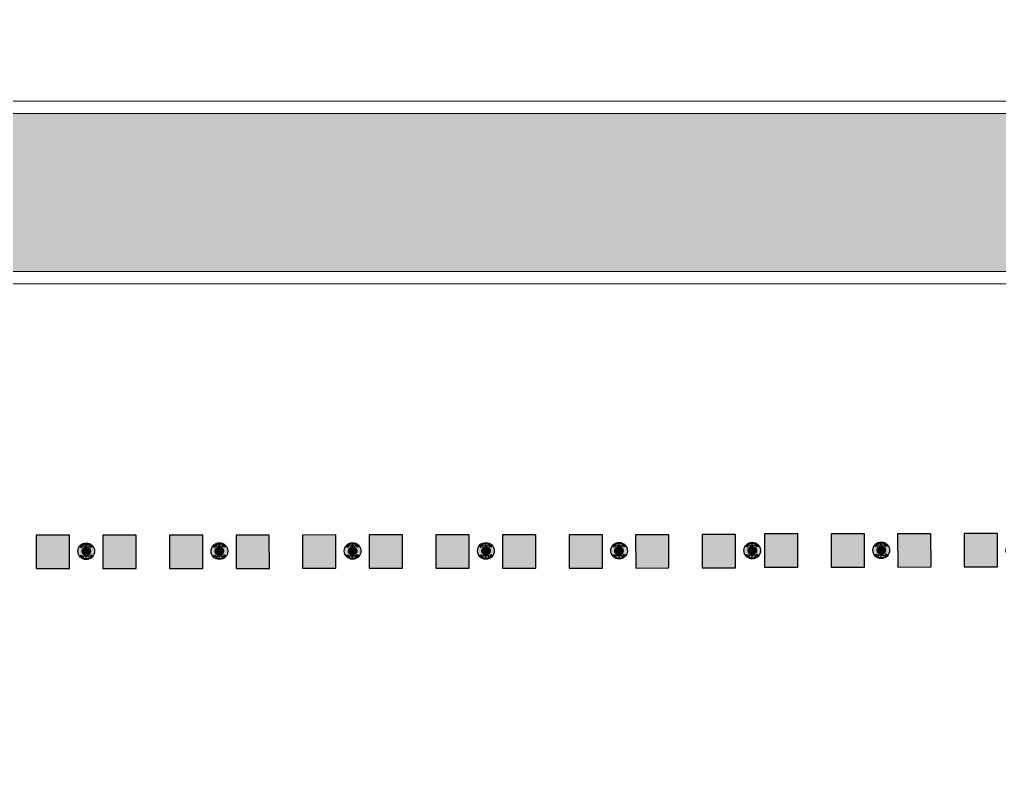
# Model space of a CAD drawing. Header units: metres. Extents: x 668617 to 675126, y 2286318 to 2293677.
# Drawn here: x 669353.37 to 669365.14, y 2287204.71 to 2287213.88 of the extents above; entities that cross this region are included whole.
import ezdxf

# ---------------------------------------------------------------- set-up
doc = ezdxf.new("R2010")
doc.units = ezdxf.units.M
doc.header["$MEASUREMENT"] = 0
for name, color, linetype in [('CU_VEGETACION', 54, 'Continuous'), ('DMTG-B-CuadrosVerdes', 94, 'Continuous'), ('DMTG-M-VIALETON', 92, 'Continuous'), ('DMTG-PB-BANQUETAS', 251, 'Continuous')]:
    doc.layers.add(name, color=color, linetype=linetype)

# ---------------------------------------------------------------- blocks, each defined once
blk = doc.blocks.new('*U119')
h = blk.add_hatch(color=256)
h.dxf.hatch_style = 1
h.paths.add_polyline_path([(56.024, 4.253), (56.424, 4.253), (56.424, 4.653), (56.024, 4.653)])
h = blk.add_hatch(color=256)
h.dxf.hatch_style = 1
h.paths.add_polyline_path([(56.024, 4.253), (56.424, 4.253), (56.424, 4.653), (56.024, 4.653)])
h = blk.add_hatch(color=256)
h.dxf.hatch_style = 1
h.paths.add_polyline_path([(56.824, 4.253), (57.224, 4.253), (57.224, 4.653), (56.824, 4.653)])
h = blk.add_hatch(color=256)
h.dxf.hatch_style = 1
h.paths.add_polyline_path([(56.824, 4.253), (57.224, 4.253), (57.224, 4.653), (56.824, 4.653)])
h = blk.add_hatch(color=256)
h.dxf.hatch_style = 1
h.paths.add_polyline_path([(57.624, 4.253), (58.024, 4.253), (58.024, 4.653), (57.624, 4.653)])
h = blk.add_hatch(color=256)
h.dxf.hatch_style = 1
h.paths.add_polyline_path([(57.624, 4.253), (58.024, 4.253), (58.024, 4.653), (57.624, 4.653)])
h = blk.add_hatch(color=256)
h.dxf.hatch_style = 1
h.paths.add_polyline_path([(58.424, 4.253), (58.824, 4.253), (58.824, 4.653), (58.424, 4.653)])
h = blk.add_hatch(color=256)
h.dxf.hatch_style = 1
h.paths.add_polyline_path([(58.424, 4.253), (58.824, 4.253), (58.824, 4.653), (58.424, 4.653)])
h = blk.add_hatch(color=256)
h.dxf.hatch_style = 1
h.paths.add_polyline_path([(59.224, 4.253), (59.624, 4.253), (59.624, 4.653), (59.224, 4.653)])
h = blk.add_hatch(color=256)
h.dxf.hatch_style = 1
h.paths.add_polyline_path([(59.224, 4.253), (59.624, 4.253), (59.624, 4.653), (59.224, 4.653)])
h = blk.add_hatch(color=256)
h.dxf.hatch_style = 1
h.paths.add_polyline_path([(60.024, 4.253), (60.424, 4.253), (60.424, 4.653), (60.024, 4.653)])
h = blk.add_hatch(color=256)
h.dxf.hatch_style = 1
h.paths.add_polyline_path([(60.024, 4.253), (60.424, 4.253), (60.424, 4.653), (60.024, 4.653)])
h = blk.add_hatch(color=256)
h.dxf.hatch_style = 1
h.paths.add_polyline_path([(60.824, 4.253), (61.224, 4.253), (61.224, 4.653), (60.824, 4.653)])
h = blk.add_hatch(color=256)
h.dxf.hatch_style = 1
h.paths.add_polyline_path([(60.824, 4.253), (61.224, 4.253), (61.224, 4.653), (60.824, 4.653)])
h = blk.add_hatch(color=256)
h.dxf.hatch_style = 1
h.paths.add_polyline_path([(61.624, 4.253), (62.024, 4.253), (62.024, 4.653), (61.624, 4.653)])
h = blk.add_hatch(color=256)
h.dxf.hatch_style = 1
h.paths.add_polyline_path([(61.624, 4.253), (62.024, 4.253), (62.024, 4.653), (61.624, 4.653)])
h = blk.add_hatch(color=256)
h.dxf.hatch_style = 1
h.paths.add_polyline_path([(62.424, 4.253), (62.824, 4.253), (62.824, 4.653), (62.424, 4.653)])
h = blk.add_hatch(color=256)
h.dxf.hatch_style = 1
h.paths.add_polyline_path([(62.424, 4.253), (62.824, 4.253), (62.824, 4.653), (62.424, 4.653)])
h = blk.add_hatch(color=256)
h.dxf.hatch_style = 1
h.paths.add_polyline_path([(63.224, 4.253), (63.624, 4.253), (63.624, 4.653), (63.224, 4.653)])
h = blk.add_hatch(color=256)
h.dxf.hatch_style = 1
h.paths.add_polyline_path([(63.224, 4.253), (63.624, 4.253), (63.624, 4.653), (63.224, 4.653)])
h = blk.add_hatch(color=256)
h.dxf.hatch_style = 1
h.paths.add_polyline_path([(64.024, 4.253), (64.424, 4.253), (64.424, 4.653), (64.024, 4.653)])
for points in [[(56.024, 4.253), (56.424, 4.253), (56.424, 4.653), (56.024, 4.653)], [(56.024, 4.253), (56.424, 4.253), (56.424, 4.653), (56.024, 4.653)], [(56.824, 4.253), (57.224, 4.253), (57.224, 4.653), (56.824, 4.653)], [(56.824, 4.253), (57.224, 4.253), (57.224, 4.653), (56.824, 4.653)], [(57.624, 4.253), (58.024, 4.253), (58.024, 4.653), (57.624, 4.653)], [(57.624, 4.253), (58.024, 4.253), (58.024, 4.653), (57.624, 4.653)], [(58.424, 4.253), (58.824, 4.253), (58.824, 4.653), (58.424, 4.653)], [(58.424, 4.253), (58.824, 4.253), (58.824, 4.653), (58.424, 4.653)], [(59.224, 4.253), (59.624, 4.253), (59.624, 4.653), (59.224, 4.653)], [(59.224, 4.253), (59.624, 4.253), (59.624, 4.653), (59.224, 4.653)], [(60.024, 4.253), (60.424, 4.253), (60.424, 4.653), (60.024, 4.653)], [(60.024, 4.253), (60.424, 4.253), (60.424, 4.653), (60.024, 4.653)], [(60.824, 4.253), (61.224, 4.253), (61.224, 4.653), (60.824, 4.653)], [(60.824, 4.253), (61.224, 4.253), (61.224, 4.653), (60.824, 4.653)], [(61.624, 4.253), (62.024, 4.253), (62.024, 4.653), (61.624, 4.653)], [(61.624, 4.253), (62.024, 4.253), (62.024, 4.653), (61.624, 4.653)], [(62.424, 4.253), (62.824, 4.253), (62.824, 4.653), (62.424, 4.653)], [(62.424, 4.253), (62.824, 4.253), (62.824, 4.653), (62.424, 4.653)], [(63.224, 4.253), (63.624, 4.253), (63.624, 4.653), (63.224, 4.653)], [(63.224, 4.253), (63.624, 4.253), (63.624, 4.653), (63.224, 4.653)], [(64.024, 4.253), (64.424, 4.253), (64.424, 4.653), (64.024, 4.653)]]:
    blk.add_lwpolyline(points, close=True)
blk = doc.blocks.new('*U88')
at = {"true_color": 0x58ba48}
h = blk.add_hatch(color=85, dxfattribs=at)
h.dxf.hatch_style = 1
h.paths.add_polyline_path([(69.408, 11.044, 1), (69.508, 11.044, 1)], flags=0)
h.paths.add_polyline_path([(69.407, 11.112), (69.396, 11.123, 0.062746), (69.379, 11.105), (69.389, 11.094, 0.413879), (69.407, 11.094, 0.414549)], flags=17)
h.paths.add_polyline_path([(69.404, 11.103, -1), (69.392, 11.103, -1)], flags=16)
h.paths.add_polyline_path([(69.408, 11.044, 1), (69.508, 11.044, 1)], flags=16)
h.paths.add_polyline_path([(69.519, 11.123), (69.508, 11.112, 0.413879), (69.508, 11.094, 0.414549), (69.526, 11.094), (69.537, 11.105, 0.062746)], flags=17)
h.paths.add_polyline_path([(69.523, 11.103, -1), (69.511, 11.103, -1)], flags=16)
h.paths.add_polyline_path([(69.537, 10.982), (69.526, 10.993, 0.413879), (69.508, 10.993, 0.414549), (69.508, 10.975), (69.519, 10.965, 0.062746)], flags=17)
h.paths.add_polyline_path([(69.511, 10.984, -1), (69.523, 10.984, -1)], flags=16)
h.paths.add_polyline_path([(69.407, 10.993, 0.414549), (69.389, 10.993), (69.379, 10.982, 0.062746), (69.396, 10.965), (69.407, 10.975, 0.413879)], flags=17)
h.paths.add_polyline_path([(69.392, 10.984, -1), (69.404, 10.984, -1)], flags=16)
h.paths.add_polyline_path([(69.537, 11.105), (69.526, 11.094, -0.414549), (69.508, 11.094, -0.413879), (69.508, 11.112), (69.519, 11.123, 0.342564), (69.396, 11.123), (69.407, 11.112, -0.414549), (69.407, 11.094, -0.413879), (69.389, 11.094), (69.379, 11.105, 0.166532), (69.358, 11.044, 0.166532), (69.379, 10.982), (69.389, 10.993, -0.414549), (69.407, 10.993, -0.413879), (69.407, 10.975), (69.396, 10.965, 0.342564), (69.519, 10.965), (69.508, 10.975, -0.414549), (69.508, 10.993, -0.413879), (69.526, 10.993), (69.537, 10.982, 0.166532), (69.558, 11.044, 0.166532)])
h.paths.add_polyline_path([(69.508, 11.044, -1), (69.408, 11.044, -1)], flags=0)
h.paths.add_polyline_path([(69.487, 11.099, 0.245947), (69.429, 11.099), (69.417, 11.121, -0.245947), (69.498, 11.121)], flags=16)
h.paths.add_polyline_path([(69.487, 10.988), (69.498, 10.966, -0.245947), (69.417, 10.966), (69.429, 10.988, 0.245947)], flags=16)
h = blk.add_hatch(color=85, dxfattribs=at)
h.dxf.hatch_style = 1
h.paths.add_polyline_path([(69.408, 11.044, 1), (69.508, 11.044, 1)])
at = {"true_color": 0xc7c8ca}
h = blk.add_hatch(color=9, dxfattribs=at)
h.dxf.hatch_style = 1
h.paths.add_polyline_path([(69.498, 11.121, 0.245947), (69.417, 11.121), (69.429, 11.099, -0.245947), (69.487, 11.099)])
h.paths.add_polyline_path([(69.498, 10.966), (69.487, 10.988, -0.245947), (69.429, 10.988), (69.417, 10.966, 0.245947)])
at = {"true_color": 0x58ba48}
h = blk.add_hatch(color=85, dxfattribs=at)
h.dxf.hatch_style = 1
h.paths.add_polyline_path([(71.008, 11.045, 1), (71.108, 11.045, 1)], flags=0)
h.paths.add_polyline_path([(71.007, 11.113), (70.996, 11.124, 0.062746), (70.979, 11.106), (70.989, 11.095, 0.413879), (71.007, 11.095, 0.414549)], flags=17)
h.paths.add_polyline_path([(71.004, 11.104, -1), (70.992, 11.104, -1)], flags=16)
h.paths.add_polyline_path([(71.008, 11.045, 1), (71.108, 11.045, 1)], flags=16)
h.paths.add_polyline_path([(71.119, 11.124), (71.108, 11.113, 0.413879), (71.108, 11.095, 0.414549), (71.126, 11.095), (71.137, 11.106, 0.062746)], flags=17)
h.paths.add_polyline_path([(71.123, 11.104, -1), (71.111, 11.104, -1)], flags=16)
h.paths.add_polyline_path([(71.137, 10.983), (71.126, 10.994, 0.413879), (71.108, 10.994, 0.414549), (71.108, 10.976), (71.119, 10.966, 0.062746)], flags=17)
h.paths.add_polyline_path([(71.111, 10.985, -1), (71.123, 10.985, -1)], flags=16)
h.paths.add_polyline_path([(71.007, 10.994, 0.414549), (70.989, 10.994), (70.979, 10.983, 0.062746), (70.996, 10.966), (71.007, 10.976, 0.413879)], flags=17)
h.paths.add_polyline_path([(70.992, 10.985, -1), (71.004, 10.985, -1)], flags=16)
h.paths.add_polyline_path([(71.137, 11.106), (71.126, 11.095, -0.414549), (71.108, 11.095, -0.413879), (71.108, 11.113), (71.119, 11.124, 0.342564), (70.996, 11.124), (71.007, 11.113, -0.414549), (71.007, 11.095, -0.413879), (70.989, 11.095), (70.979, 11.106, 0.166532), (70.958, 11.045, 0.166532), (70.979, 10.983), (70.989, 10.994, -0.414549), (71.007, 10.994, -0.413879), (71.007, 10.976), (70.996, 10.966, 0.342564), (71.119, 10.966), (71.108, 10.976, -0.414549), (71.108, 10.994, -0.413879), (71.126, 10.994), (71.137, 10.983, 0.166532), (71.158, 11.045, 0.166532)])
h.paths.add_polyline_path([(71.108, 11.045, -1), (71.008, 11.045, -1)], flags=0)
h.paths.add_polyline_path([(71.087, 11.1, 0.245947), (71.029, 11.1), (71.017, 11.122, -0.245947), (71.098, 11.122)], flags=16)
h.paths.add_polyline_path([(71.087, 10.989), (71.098, 10.967, -0.245947), (71.017, 10.967), (71.029, 10.989, 0.245947)], flags=16)
h = blk.add_hatch(color=85, dxfattribs=at)
h.dxf.hatch_style = 1
h.paths.add_polyline_path([(71.008, 11.045, 1), (71.108, 11.045, 1)])
at = {"true_color": 0xc7c8ca}
h = blk.add_hatch(color=9, dxfattribs=at)
h.dxf.hatch_style = 1
h.paths.add_polyline_path([(71.098, 11.122, 0.245947), (71.017, 11.122), (71.029, 11.1, -0.245947), (71.087, 11.1)])
h.paths.add_polyline_path([(71.098, 10.967), (71.087, 10.989, -0.245947), (71.029, 10.989), (71.017, 10.967, 0.245947)])
at = {"true_color": 0x58ba48}
h = blk.add_hatch(color=85, dxfattribs=at)
h.dxf.hatch_style = 1
h.paths.add_polyline_path([(72.608, 11.046, 1), (72.708, 11.046, 1)], flags=0)
h.paths.add_polyline_path([(72.607, 11.114), (72.596, 11.125, 0.062746), (72.579, 11.107), (72.589, 11.096, 0.413879), (72.607, 11.096, 0.414549)], flags=17)
h.paths.add_polyline_path([(72.604, 11.105, -1), (72.592, 11.105, -1)], flags=16)
h.paths.add_polyline_path([(72.608, 11.046, 1), (72.708, 11.046, 1)], flags=16)
h.paths.add_polyline_path([(72.719, 11.125), (72.708, 11.114, 0.413879), (72.708, 11.096, 0.414549), (72.726, 11.096), (72.737, 11.107, 0.062746)], flags=17)
h.paths.add_polyline_path([(72.723, 11.105, -1), (72.711, 11.105, -1)], flags=16)
h.paths.add_polyline_path([(72.737, 10.985), (72.726, 10.995, 0.413879), (72.708, 10.995, 0.414549), (72.708, 10.978), (72.719, 10.967, 0.062746)], flags=17)
h.paths.add_polyline_path([(72.711, 10.986, -1), (72.723, 10.986, -1)], flags=16)
h.paths.add_polyline_path([(72.607, 10.995, 0.414549), (72.589, 10.995), (72.579, 10.984, 0.062746), (72.596, 10.967), (72.607, 10.978, 0.413879)], flags=17)
h.paths.add_polyline_path([(72.592, 10.986, -1), (72.604, 10.986, -1)], flags=16)
h.paths.add_polyline_path([(72.737, 11.107), (72.726, 11.096, -0.414549), (72.708, 11.096, -0.413879), (72.708, 11.114), (72.719, 11.125, 0.342564), (72.596, 11.125), (72.607, 11.114, -0.414549), (72.607, 11.096, -0.413879), (72.589, 11.096), (72.579, 11.107, 0.166532), (72.558, 11.046, 0.166532), (72.579, 10.984), (72.589, 10.995, -0.414549), (72.607, 10.995, -0.413879), (72.607, 10.978), (72.596, 10.967, 0.342564), (72.719, 10.967), (72.708, 10.978, -0.414549), (72.708, 10.995, -0.413879), (72.726, 10.995), (72.737, 10.985, 0.166532), (72.758, 11.046, 0.166532)])
h.paths.add_polyline_path([(72.708, 11.046, -1), (72.608, 11.046, -1)], flags=0)
h.paths.add_polyline_path([(72.687, 11.101, 0.245947), (72.629, 11.101), (72.617, 11.123, -0.245947), (72.698, 11.123)], flags=16)
h.paths.add_polyline_path([(72.687, 10.99), (72.698, 10.968, -0.245947), (72.617, 10.968), (72.629, 10.99, 0.245947)], flags=16)
h = blk.add_hatch(color=85, dxfattribs=at)
h.dxf.hatch_style = 1
h.paths.add_polyline_path([(72.608, 11.046, 1), (72.708, 11.046, 1)])
at = {"true_color": 0xc7c8ca}
h = blk.add_hatch(color=9, dxfattribs=at)
h.dxf.hatch_style = 1
h.paths.add_polyline_path([(72.698, 11.123, 0.245947), (72.617, 11.123), (72.629, 11.101, -0.245947), (72.687, 11.101)])
h.paths.add_polyline_path([(72.698, 10.968), (72.687, 10.99, -0.245947), (72.629, 10.99), (72.617, 10.968, 0.245947)])
at = {"true_color": 0x58ba48}
h = blk.add_hatch(color=85, dxfattribs=at)
h.dxf.hatch_style = 1
h.paths.add_polyline_path([(74.208, 11.047, 1), (74.308, 11.047, 1)], flags=0)
h.paths.add_polyline_path([(74.207, 11.115), (74.196, 11.126, 0.062746), (74.179, 11.108), (74.189, 11.097, 0.413879), (74.207, 11.097, 0.414549)], flags=17)
h.paths.add_polyline_path([(74.204, 11.106, -1), (74.192, 11.106, -1)], flags=16)
h.paths.add_polyline_path([(74.208, 11.047, 1), (74.308, 11.047, 1)], flags=16)
h.paths.add_polyline_path([(74.319, 11.126), (74.308, 11.115, 0.413879), (74.308, 11.097, 0.414549), (74.326, 11.098), (74.337, 11.108, 0.062746)], flags=17)
h.paths.add_polyline_path([(74.323, 11.106, -1), (74.311, 11.106, -1)], flags=16)
h.paths.add_polyline_path([(74.337, 10.986), (74.326, 10.996, 0.413879), (74.308, 10.996, 0.414549), (74.308, 10.979), (74.319, 10.968, 0.062746)], flags=17)
h.paths.add_polyline_path([(74.311, 10.988, -1), (74.323, 10.988, -1)], flags=16)
h.paths.add_polyline_path([(74.207, 10.996, 0.414549), (74.189, 10.996), (74.179, 10.986, 0.062746), (74.196, 10.968), (74.207, 10.979, 0.413879)], flags=17)
h.paths.add_polyline_path([(74.192, 10.987, -1), (74.204, 10.987, -1)], flags=16)
h.paths.add_polyline_path([(74.337, 11.108), (74.326, 11.098, -0.414549), (74.308, 11.097, -0.413879), (74.308, 11.115), (74.319, 11.126, 0.342564), (74.196, 11.126), (74.207, 11.115, -0.414549), (74.207, 11.097, -0.413879), (74.189, 11.097), (74.179, 11.108, 0.166532), (74.158, 11.047, 0.166532), (74.179, 10.986), (74.189, 10.996, -0.414549), (74.207, 10.996, -0.413879), (74.207, 10.979), (74.196, 10.968, 0.342564), (74.319, 10.968), (74.308, 10.979, -0.414549), (74.308, 10.996, -0.413879), (74.326, 10.996), (74.337, 10.986, 0.166532), (74.358, 11.047, 0.166532)])
h.paths.add_polyline_path([(74.308, 11.047, -1), (74.208, 11.047, -1)], flags=0)
h.paths.add_polyline_path([(74.287, 11.102, 0.245947), (74.229, 11.102), (74.217, 11.124, -0.245947), (74.298, 11.124)], flags=16)
h.paths.add_polyline_path([(74.287, 10.992), (74.298, 10.969, -0.245947), (74.217, 10.969), (74.229, 10.992, 0.245947)], flags=16)
h = blk.add_hatch(color=85, dxfattribs=at)
h.dxf.hatch_style = 1
h.paths.add_polyline_path([(74.208, 11.047, 1), (74.308, 11.047, 1)])
at = {"true_color": 0xc7c8ca}
h = blk.add_hatch(color=9, dxfattribs=at)
h.dxf.hatch_style = 1
h.paths.add_polyline_path([(74.298, 11.124, 0.245947), (74.217, 11.124), (74.229, 11.102, -0.245947), (74.287, 11.102)])
h.paths.add_polyline_path([(74.298, 10.969), (74.287, 10.992, -0.245947), (74.229, 10.992), (74.217, 10.969, 0.245947)])
at = {"true_color": 0x58ba48}
h = blk.add_hatch(color=85, dxfattribs=at)
h.dxf.hatch_style = 1
h.paths.add_polyline_path([(75.808, 11.048, 1), (75.908, 11.048, 1)], flags=0)
h.paths.add_polyline_path([(75.807, 11.116), (75.796, 11.127, 0.062746), (75.779, 11.109), (75.789, 11.099, 0.413879), (75.807, 11.099, 0.414549)], flags=17)
h.paths.add_polyline_path([(75.804, 11.107, -1), (75.792, 11.107, -1)], flags=16)
h.paths.add_polyline_path([(75.808, 11.048, 1), (75.908, 11.048, 1)], flags=16)
h.paths.add_polyline_path([(75.919, 11.127), (75.908, 11.116, 0.413879), (75.908, 11.099, 0.414549), (75.926, 11.099), (75.937, 11.109, 0.062746)], flags=17)
h.paths.add_polyline_path([(75.923, 11.107, -1), (75.911, 11.107, -1)], flags=16)
h.paths.add_polyline_path([(75.937, 10.987), (75.926, 10.998, 0.413879), (75.908, 10.997, 0.414549), (75.908, 10.98), (75.919, 10.969, 0.062746)], flags=17)
h.paths.add_polyline_path([(75.911, 10.989, -1), (75.923, 10.989, -1)], flags=16)
h.paths.add_polyline_path([(75.807, 10.997, 0.414549), (75.789, 10.997), (75.779, 10.987, 0.062746), (75.796, 10.969), (75.807, 10.98, 0.413879)], flags=17)
h.paths.add_polyline_path([(75.792, 10.989, -1), (75.804, 10.989, -1)], flags=16)
h.paths.add_polyline_path([(75.937, 11.109), (75.926, 11.099, -0.414549), (75.908, 11.099, -0.413879), (75.908, 11.116), (75.919, 11.127, 0.342564), (75.796, 11.127), (75.807, 11.116, -0.414549), (75.807, 11.099, -0.413879), (75.789, 11.099), (75.779, 11.109, 0.166532), (75.758, 11.048, 0.166532), (75.779, 10.987), (75.789, 10.997, -0.414549), (75.807, 10.997, -0.413879), (75.807, 10.98), (75.796, 10.969, 0.342564), (75.919, 10.969), (75.908, 10.98, -0.414549), (75.908, 10.997, -0.413879), (75.926, 10.998), (75.937, 10.987, 0.166532), (75.958, 11.048, 0.166532)])
h.paths.add_polyline_path([(75.908, 11.048, -1), (75.808, 11.048, -1)], flags=0)
h.paths.add_polyline_path([(75.887, 11.103, 0.245947), (75.829, 11.103), (75.817, 11.126, -0.245947), (75.898, 11.126)], flags=16)
h.paths.add_polyline_path([(75.887, 10.993), (75.898, 10.971, -0.245947), (75.817, 10.97), (75.829, 10.993, 0.245947)], flags=16)
h = blk.add_hatch(color=85, dxfattribs=at)
h.dxf.hatch_style = 1
h.paths.add_polyline_path([(75.808, 11.048, 1), (75.908, 11.048, 1)])
at = {"true_color": 0xc7c8ca}
h = blk.add_hatch(color=9, dxfattribs=at)
h.dxf.hatch_style = 1
h.paths.add_polyline_path([(75.898, 11.126, 0.245947), (75.817, 11.126), (75.829, 11.103, -0.245947), (75.887, 11.103)])
h.paths.add_polyline_path([(75.898, 10.971), (75.887, 10.993, -0.245947), (75.829, 10.993), (75.817, 10.97, 0.245947)])
at = {"true_color": 0x58ba48}
h = blk.add_hatch(color=85, dxfattribs=at)
h.dxf.hatch_style = 1
h.paths.add_polyline_path([(77.408, 11.049, 1), (77.508, 11.049, 1)], flags=0)
h.paths.add_polyline_path([(77.407, 11.117), (77.396, 11.128, 0.062746), (77.379, 11.11), (77.389, 11.1, 0.413879), (77.407, 11.1, 0.414549)], flags=17)
h.paths.add_polyline_path([(77.404, 11.108, -1), (77.392, 11.108, -1)], flags=16)
h.paths.add_polyline_path([(77.408, 11.049, 1), (77.508, 11.049, 1)], flags=16)
h.paths.add_polyline_path([(77.519, 11.128), (77.508, 11.117, 0.413879), (77.508, 11.1, 0.414549), (77.526, 11.1), (77.537, 11.11, 0.062746)], flags=17)
h.paths.add_polyline_path([(77.523, 11.109, -1), (77.511, 11.109, -1)], flags=16)
h.paths.add_polyline_path([(77.537, 10.988), (77.526, 10.999, 0.413879), (77.508, 10.999, 0.414549), (77.508, 10.981), (77.519, 10.97, 0.062746)], flags=17)
h.paths.add_polyline_path([(77.511, 10.99, -1), (77.523, 10.99, -1)], flags=16)
h.paths.add_polyline_path([(77.407, 10.999, 0.414549), (77.389, 10.999), (77.379, 10.988, 0.062746), (77.396, 10.97), (77.407, 10.981, 0.413879)], flags=17)
h.paths.add_polyline_path([(77.392, 10.99, -1), (77.404, 10.99, -1)], flags=16)
h.paths.add_polyline_path([(77.537, 11.11), (77.526, 11.1, -0.414549), (77.508, 11.1, -0.413879), (77.508, 11.117), (77.519, 11.128, 0.342564), (77.396, 11.128), (77.407, 11.117, -0.414549), (77.407, 11.1, -0.413879), (77.389, 11.1), (77.379, 11.11, 0.166532), (77.358, 11.049, 0.166532), (77.379, 10.988), (77.389, 10.999, -0.414549), (77.407, 10.999, -0.413879), (77.407, 10.981), (77.396, 10.97, 0.342564), (77.519, 10.97), (77.508, 10.981, -0.414549), (77.508, 10.999, -0.413879), (77.526, 10.999), (77.537, 10.988, 0.166532), (77.558, 11.049, 0.166532)])
h.paths.add_polyline_path([(77.508, 11.049, -1), (77.408, 11.049, -1)], flags=0)
h.paths.add_polyline_path([(77.487, 11.105, 0.245947), (77.429, 11.104), (77.417, 11.127, -0.245947), (77.498, 11.127)], flags=16)
h.paths.add_polyline_path([(77.487, 10.994), (77.498, 10.972, -0.245947), (77.417, 10.972), (77.429, 10.994, 0.245947)], flags=16)
h = blk.add_hatch(color=85, dxfattribs=at)
h.dxf.hatch_style = 1
h.paths.add_polyline_path([(77.408, 11.049, 1), (77.508, 11.049, 1)])
at = {"true_color": 0xc7c8ca}
h = blk.add_hatch(color=9, dxfattribs=at)
h.dxf.hatch_style = 1
h.paths.add_polyline_path([(77.498, 11.127, 0.245947), (77.417, 11.127), (77.429, 11.104, -0.245947), (77.487, 11.105)])
h.paths.add_polyline_path([(77.498, 10.972), (77.487, 10.994, -0.245947), (77.429, 10.994), (77.417, 10.972, 0.245947)])
at = {"color": 18, "true_color": 0x000000}
for points in [[(69.407, 11.112), (69.396, 11.123, 0.062746), (69.379, 11.105), (69.389, 11.094, 0.413879), (69.407, 11.094, 0.414549)], [(69.498, 11.121), (69.487, 11.099, 0.245947), (69.429, 11.099), (69.417, 11.121, -0.245947)], [(69.508, 11.112), (69.519, 11.123, -0.062746), (69.537, 11.105), (69.526, 11.094, -0.413879), (69.508, 11.094, -0.414549)], [(71.007, 11.113), (70.996, 11.124, 0.062746), (70.979, 11.106), (70.989, 11.095, 0.413879), (71.007, 11.095, 0.414549)], [(71.098, 11.122), (71.087, 11.1, 0.245947), (71.029, 11.1), (71.017, 11.122, -0.245947)], [(71.108, 11.113), (71.119, 11.124, -0.062746), (71.137, 11.106), (71.126, 11.095, -0.413879), (71.108, 11.095, -0.414549)], [(72.607, 11.114), (72.596, 11.125, 0.062746), (72.579, 11.107), (72.589, 11.096, 0.413879), (72.607, 11.096, 0.414549)], [(72.698, 11.123), (72.687, 11.101, 0.245947), (72.629, 11.101), (72.617, 11.123, -0.245947)], [(72.708, 11.114), (72.719, 11.125, -0.062746), (72.737, 11.107), (72.726, 11.096, -0.413879), (72.708, 11.096, -0.414549)], [(74.207, 11.115), (74.196, 11.126, 0.062746), (74.179, 11.108), (74.189, 11.097, 0.413879), (74.207, 11.097, 0.414549)], [(74.298, 11.124), (74.287, 11.102, 0.245947), (74.229, 11.102), (74.217, 11.124, -0.245947)], [(74.308, 11.115), (74.319, 11.126, -0.062746), (74.337, 11.108), (74.326, 11.097, -0.413879), (74.308, 11.097, -0.414549)], [(75.807, 11.116), (75.796, 11.127, 0.062746), (75.779, 11.109), (75.789, 11.099, 0.413879), (75.807, 11.099, 0.414549)], [(75.898, 11.126), (75.887, 11.103, 0.245947), (75.829, 11.103), (75.817, 11.126, -0.245947)], [(75.908, 11.116), (75.919, 11.127, -0.062746), (75.937, 11.109), (75.926, 11.099, -0.413879), (75.908, 11.099, -0.414549)], [(77.407, 11.117), (77.396, 11.128, 0.062746), (77.379, 11.11), (77.389, 11.1, 0.413879), (77.407, 11.1, 0.414549)], [(77.498, 11.127), (77.487, 11.105, 0.245947), (77.429, 11.104), (77.417, 11.127, -0.245947)], [(77.508, 11.117), (77.519, 11.128, -0.062746), (77.537, 11.11), (77.526, 11.1, -0.413879), (77.508, 11.1, -0.414549)], [(69.407, 10.975), (69.396, 10.965, -0.062746), (69.379, 10.982), (69.389, 10.993, -0.413879), (69.407, 10.993, -0.414549)], [(69.498, 10.966), (69.487, 10.988, -0.245947), (69.429, 10.988), (69.417, 10.966, 0.245947)], [(69.508, 10.975), (69.519, 10.965, 0.062746), (69.537, 10.982), (69.526, 10.993, 0.413879), (69.508, 10.993, 0.414549)], [(71.007, 10.976), (70.996, 10.966, -0.062746), (70.979, 10.983), (70.989, 10.994, -0.413879), (71.007, 10.994, -0.414549)], [(71.098, 10.967), (71.087, 10.989, -0.245947), (71.029, 10.989), (71.017, 10.967, 0.245947)], [(71.108, 10.976), (71.119, 10.966, 0.062746), (71.137, 10.983), (71.126, 10.994, 0.413879), (71.108, 10.994, 0.414549)], [(72.607, 10.978), (72.596, 10.967, -0.062746), (72.579, 10.984), (72.589, 10.995, -0.413879), (72.607, 10.995, -0.414549)], [(72.698, 10.968), (72.687, 10.99, -0.245947), (72.629, 10.99), (72.617, 10.968, 0.245947)], [(72.708, 10.978), (72.719, 10.967, 0.062746), (72.737, 10.985), (72.726, 10.995, 0.413879), (72.708, 10.995, 0.414549)], [(74.207, 10.979), (74.196, 10.968, -0.062746), (74.179, 10.986), (74.189, 10.996, -0.413879), (74.207, 10.996, -0.414549)], [(74.298, 10.969), (74.287, 10.992, -0.245947), (74.229, 10.992), (74.217, 10.969, 0.245947)], [(74.308, 10.979), (74.319, 10.968, 0.062746), (74.337, 10.986), (74.326, 10.996, 0.413879), (74.308, 10.996, 0.414549)], [(75.807, 10.98), (75.796, 10.969, -0.062746), (75.779, 10.987), (75.789, 10.997, -0.413879), (75.807, 10.997, -0.414549)], [(75.898, 10.971), (75.887, 10.993, -0.245947), (75.829, 10.993), (75.817, 10.97, 0.245947)], [(75.908, 10.98), (75.919, 10.969, 0.062746), (75.937, 10.987), (75.926, 10.998, 0.413879), (75.908, 10.997, 0.414549)], [(77.407, 10.981), (77.396, 10.97, -0.062746), (77.379, 10.988), (77.389, 10.999, -0.413879), (77.407, 10.999, -0.414549)], [(77.498, 10.972), (77.487, 10.994, -0.245947), (77.429, 10.994), (77.417, 10.972, 0.245947)], [(77.508, 10.981), (77.519, 10.97, 0.062746), (77.537, 10.988), (77.526, 10.999, 0.413879), (77.508, 10.999, 0.414549)]]:
    blk.add_lwpolyline(points, format="xyb", close=True, dxfattribs=at)
for points in [[(69.458, 10.944), (69.458, 11.144)], [(71.058, 10.945), (71.058, 11.145)], [(72.658, 10.946), (72.658, 11.146)], [(74.258, 10.947), (74.258, 11.147)], [(75.858, 10.948), (75.858, 11.148)], [(77.458, 10.949), (77.458, 11.149)]]:
    blk.add_lwpolyline(points)
for centre, radius in [((69.458, 11.044), 0.1), ((69.398, 11.103), 0.00613), ((69.458, 11.044), 0.05), ((69.517, 11.103), 0.00613), ((71.058, 11.045), 0.1), ((70.998, 11.104), 0.00613), ((71.058, 11.045), 0.05), ((71.117, 11.104), 0.00613), ((72.658, 11.046), 0.1), ((72.598, 11.105), 0.00613), ((72.658, 11.046), 0.05), ((72.717, 11.105), 0.00613), ((74.258, 11.047), 0.1), ((74.198, 11.106), 0.00613), ((74.258, 11.047), 0.05), ((74.317, 11.106), 0.00613), ((75.858, 11.048), 0.1), ((75.798, 11.107), 0.00613), ((75.858, 11.048), 0.05), ((75.917, 11.107), 0.00613), ((77.458, 11.049), 0.1), ((77.398, 11.108), 0.00613), ((77.458, 11.049), 0.05), ((77.517, 11.109), 0.00613), ((69.398, 10.984), 0.00613), ((69.517, 10.984), 0.00613), ((70.998, 10.985), 0.00613), ((71.117, 10.985), 0.00613), ((72.598, 10.986), 0.00613), ((72.717, 10.986), 0.00613), ((74.198, 10.987), 0.00613), ((74.317, 10.988), 0.00613), ((75.798, 10.989), 0.00613), ((75.917, 10.989), 0.00613), ((77.398, 10.99), 0.00613), ((77.517, 10.99), 0.00613)]:
    blk.add_circle(centre, radius, dxfattribs=at)
blk = doc.blocks.new('*U140')
h = blk.add_hatch(color=256)
h.dxf.hatch_style = 1
h.paths.add_polyline_path([(0.784, 4.306), (1.184, 4.309), (1.18, 4.709), (0.78, 4.706)])
h = blk.add_hatch(color=256)
h.dxf.hatch_style = 1
h.paths.add_polyline_path([(0.784, 4.306), (1.184, 4.309), (1.18, 4.709), (0.78, 4.706)])
h = blk.add_hatch(color=256)
h.dxf.hatch_style = 1
h.paths.add_polyline_path([(1.584, 4.313), (1.984, 4.317), (1.98, 4.717), (1.58, 4.713)])
h = blk.add_hatch(color=256)
h.dxf.hatch_style = 1
h.paths.add_polyline_path([(1.584, 4.313), (1.984, 4.317), (1.98, 4.717), (1.58, 4.713)])
h = blk.add_hatch(color=256)
h.dxf.hatch_style = 1
h.paths.add_polyline_path([(2.384, 4.321), (2.784, 4.325), (2.78, 4.724), (2.38, 4.721)])
h = blk.add_hatch(color=256)
h.dxf.hatch_style = 1
h.paths.add_polyline_path([(-0.016, 4.298), (0.384, 4.302), (0.38, 4.702), (-0.02, 4.698)])
h = blk.add_hatch(color=256)
h.dxf.hatch_style = 1
h.paths.add_polyline_path([(0, 0), (0.4, 0.004), (0.396, 0.404), (-0.004, 0.4)])
h = blk.add_hatch(color=256)
h.dxf.hatch_style = 1
h.paths.add_polyline_path([(0.8, 0.008), (1.2, 0.011), (1.196, 0.411), (0.796, 0.407)])
h = blk.add_hatch(color=256)
h.dxf.hatch_style = 1
h.paths.add_polyline_path([(0.8, 0.008), (1.2, 0.011), (1.196, 0.411), (0.796, 0.407)])
h = blk.add_hatch(color=256)
h.dxf.hatch_style = 1
h.paths.add_polyline_path([(1.6, 0.015), (2, 0.019), (1.996, 0.419), (1.596, 0.415)])
h = blk.add_hatch(color=256)
h.dxf.hatch_style = 1
h.paths.add_polyline_path([(1.6, 0.015), (2, 0.019), (1.996, 0.419), (1.596, 0.415)])
h = blk.add_hatch(color=256)
h.dxf.hatch_style = 1
h.paths.add_polyline_path([(2.4, 0.023), (2.8, 0.026), (2.796, 0.426), (2.396, 0.423)])
for points in [[(0.784, 4.306), (1.184, 4.309), (1.18, 4.709), (0.78, 4.706)], [(0.784, 4.306), (1.184, 4.309), (1.18, 4.709), (0.78, 4.706)], [(1.584, 4.313), (1.984, 4.317), (1.98, 4.717), (1.58, 4.713)], [(1.584, 4.313), (1.984, 4.317), (1.98, 4.717), (1.58, 4.713)], [(2.384, 4.321), (2.784, 4.325), (2.78, 4.724), (2.38, 4.721)], [(-0.016, 4.298), (0.384, 4.302), (0.38, 4.702), (-0.02, 4.698)], [(0, 0), (0.4, 0.004), (0.396, 0.404), (-0.004, 0.4)], [(0.8, 0.008), (1.2, 0.011), (1.196, 0.411), (0.796, 0.407)], [(0.8, 0.008), (1.2, 0.011), (1.196, 0.411), (0.796, 0.407)], [(1.6, 0.015), (2, 0.019), (1.996, 0.419), (1.596, 0.415)], [(1.6, 0.015), (2, 0.019), (1.996, 0.419), (1.596, 0.415)], [(2.4, 0.023), (2.8, 0.026), (2.796, 0.426), (2.396, 0.423)]]:
    blk.add_lwpolyline(points, close=True)
blk = doc.blocks.new('*U74')
at = {"true_color": 0x58ba48}
h = blk.add_hatch(color=85, dxfattribs=at)
h.dxf.hatch_style = 1
h.paths.add_polyline_path([(13.355, 11.039, 1), (13.455, 11.038, 1)], flags=0)
h.paths.add_polyline_path([(13.355, 11.108), (13.344, 11.119, 0.062746), (13.326, 11.101), (13.337, 11.09, 0.413879), (13.355, 11.09, 0.414549)], flags=17)
h.paths.add_polyline_path([(13.352, 11.099, -1), (13.34, 11.099, -1)], flags=16)
h.paths.add_polyline_path([(13.355, 11.039, 1), (13.455, 11.038, 1)], flags=16)
h.paths.add_polyline_path([(13.467, 11.117), (13.456, 11.107, 0.413879), (13.456, 11.089, 0.414549), (13.473, 11.089), (13.484, 11.099, 0.062746)], flags=17)
h.paths.add_polyline_path([(13.471, 11.098, -1), (13.458, 11.098, -1)], flags=16)
h.paths.add_polyline_path([(13.483, 10.977), (13.472, 10.988, 0.413879), (13.455, 10.988, 0.414549), (13.454, 10.97), (13.465, 10.959, 0.062746)], flags=17)
h.paths.add_polyline_path([(13.457, 10.979, -1), (13.469, 10.979, -1)], flags=16)
h.paths.add_polyline_path([(13.353, 10.989, 0.414549), (13.336, 10.989), (13.325, 10.978, 0.062746), (13.342, 10.961), (13.353, 10.971, 0.413879)], flags=17)
h.paths.add_polyline_path([(13.338, 10.98, -1), (13.351, 10.98, -1)], flags=16)
h.paths.add_polyline_path([(13.484, 11.099), (13.473, 11.089, -0.414549), (13.456, 11.089, -0.413879), (13.456, 11.107), (13.467, 11.117, 0.342564), (13.344, 11.119), (13.355, 11.108, -0.414549), (13.355, 11.09, -0.413879), (13.337, 11.09), (13.326, 11.101, 0.166532), (13.305, 11.04, 0.166532), (13.325, 10.978), (13.336, 10.989, -0.414549), (13.353, 10.989, -0.413879), (13.353, 10.971), (13.342, 10.961, 0.342564), (13.465, 10.959), (13.454, 10.97, -0.414549), (13.455, 10.988, -0.413879), (13.472, 10.988), (13.483, 10.977, 0.166532), (13.505, 11.038, 0.166532)])
h.paths.add_polyline_path([(13.455, 11.038, -1), (13.355, 11.039, -1)], flags=0)
h.paths.add_polyline_path([(13.434, 11.094, 0.245947), (13.376, 11.095), (13.365, 11.117, -0.245947), (13.446, 11.116)], flags=16)
h.paths.add_polyline_path([(13.433, 10.983), (13.444, 10.961, -0.245947), (13.363, 10.962), (13.375, 10.984, 0.245947)], flags=16)
h = blk.add_hatch(color=85, dxfattribs=at)
h.dxf.hatch_style = 1
h.paths.add_polyline_path([(13.355, 11.039, 1), (13.455, 11.038, 1)])
at = {"true_color": 0xc7c8ca}
h = blk.add_hatch(color=9, dxfattribs=at)
h.dxf.hatch_style = 1
h.paths.add_polyline_path([(13.446, 11.116, 0.245947), (13.365, 11.117), (13.376, 11.095, -0.245947), (13.434, 11.094)])
h.paths.add_polyline_path([(13.444, 10.961), (13.433, 10.983, -0.245947), (13.375, 10.984), (13.363, 10.962, 0.245947)])
at = {"true_color": 0x58ba48}
h = blk.add_hatch(color=85, dxfattribs=at)
h.dxf.hatch_style = 1
h.paths.add_polyline_path([(14.954, 11.022, 1), (15.054, 11.021, 1)], flags=0)
h.paths.add_polyline_path([(14.955, 11.091), (14.944, 11.101, 0.062746), (14.926, 11.084), (14.937, 11.073, 0.413879), (14.954, 11.073, 0.414549)], flags=17)
h.paths.add_polyline_path([(14.952, 11.082, -1), (14.94, 11.082, -1)], flags=16)
h.paths.add_polyline_path([(14.954, 11.022, 1), (15.054, 11.021, 1)], flags=16)
h.paths.add_polyline_path([(15.067, 11.1), (15.056, 11.089, 0.413879), (15.056, 11.072, 0.414549), (15.073, 11.072), (15.084, 11.082, 0.062746)], flags=17)
h.paths.add_polyline_path([(15.071, 11.081, -1), (15.058, 11.081, -1)], flags=16)
h.paths.add_polyline_path([(15.083, 10.96), (15.072, 10.971, 0.413879), (15.055, 10.971, 0.414549), (15.054, 10.953), (15.065, 10.942, 0.062746)], flags=17)
h.paths.add_polyline_path([(15.057, 10.962, -1), (15.069, 10.962, -1)], flags=16)
h.paths.add_polyline_path([(14.953, 10.972, 0.414549), (14.936, 10.972), (14.925, 10.961, 0.062746), (14.942, 10.943), (14.953, 10.954, 0.413879)], flags=17)
h.paths.add_polyline_path([(14.938, 10.963, -1), (14.951, 10.963, -1)], flags=16)
h.paths.add_polyline_path([(15.084, 11.082), (15.073, 11.072, -0.414549), (15.056, 11.072, -0.413879), (15.056, 11.089), (15.067, 11.1, 0.342564), (14.944, 11.101), (14.955, 11.091, -0.414549), (14.954, 11.073, -0.413879), (14.937, 11.073), (14.926, 11.084, 0.166532), (14.904, 11.023, 0.166532), (14.925, 10.961), (14.936, 10.972, -0.414549), (14.953, 10.972, -0.413879), (14.953, 10.954), (14.942, 10.943, 0.342564), (15.065, 10.942), (15.054, 10.953, -0.414549), (15.055, 10.971, -0.413879), (15.072, 10.971), (15.083, 10.96, 0.166532), (15.104, 11.021, 0.166532)])
h.paths.add_polyline_path([(15.054, 11.021, -1), (14.954, 11.022, -1)], flags=0)
h.paths.add_polyline_path([(15.034, 11.077, 0.245947), (14.976, 11.077), (14.965, 11.1, -0.245947), (15.046, 11.099)], flags=16)
h.paths.add_polyline_path([(15.033, 10.966), (15.044, 10.944, -0.245947), (14.963, 10.945), (14.975, 10.967, 0.245947)], flags=16)
h = blk.add_hatch(color=85, dxfattribs=at)
h.dxf.hatch_style = 1
h.paths.add_polyline_path([(14.954, 11.022, 1), (15.054, 11.021, 1)])
at = {"true_color": 0xc7c8ca}
h = blk.add_hatch(color=9, dxfattribs=at)
h.dxf.hatch_style = 1
h.paths.add_polyline_path([(15.046, 11.099, 0.245947), (14.965, 11.1), (14.976, 11.077, -0.245947), (15.034, 11.077)])
h.paths.add_polyline_path([(15.044, 10.944), (15.033, 10.966, -0.245947), (14.975, 10.967), (14.963, 10.945, 0.245947)])
at = {"color": 18, "true_color": 0x000000}
for points in [[(13.355, 11.108), (13.344, 11.119, 0.062746), (13.326, 11.101), (13.337, 11.09, 0.413879), (13.355, 11.09, 0.414549)], [(13.446, 11.116), (13.434, 11.094, 0.245947), (13.376, 11.095), (13.365, 11.117, -0.245947)], [(13.456, 11.107), (13.467, 11.117, -0.062746), (13.484, 11.099), (13.473, 11.089, -0.413879), (13.456, 11.089, -0.414549)], [(14.955, 11.091), (14.944, 11.101, 0.062746), (14.926, 11.084), (14.937, 11.073, 0.413879), (14.954, 11.073, 0.414549)], [(15.046, 11.099), (15.034, 11.077, 0.245947), (14.976, 11.077), (14.965, 11.1, -0.245947)], [(15.056, 11.09), (15.067, 11.1, -0.062746), (15.084, 11.082), (15.073, 11.072, -0.413879), (15.056, 11.072, -0.414549)], [(13.353, 10.971), (13.342, 10.961, -0.062746), (13.325, 10.978), (13.336, 10.989, -0.413879), (13.353, 10.989, -0.414549)], [(13.444, 10.961), (13.433, 10.983, -0.245947), (13.375, 10.984), (13.363, 10.962, 0.245947)], [(13.454, 10.97), (13.465, 10.959, 0.062746), (13.483, 10.977), (13.472, 10.988, 0.413879), (13.455, 10.988, 0.414549)], [(14.953, 10.954), (14.942, 10.943, -0.062746), (14.925, 10.961), (14.936, 10.972, -0.413879), (14.953, 10.972, -0.414549)], [(15.044, 10.944), (15.033, 10.966, -0.245947), (14.975, 10.967), (14.963, 10.945, 0.245947)], [(15.054, 10.953), (15.065, 10.942, 0.062746), (15.083, 10.96), (15.072, 10.971, 0.413879), (15.055, 10.971, 0.414549)]]:
    blk.add_lwpolyline(points, format="xyb", close=True, dxfattribs=at)
for points in [[(13.404, 10.939), (13.406, 11.139)], [(15.003, 10.922), (15.006, 11.122)]]:
    blk.add_lwpolyline(points)
for centre, radius in [((13.405, 11.039), 0.1), ((13.346, 11.099), 0.00613), ((13.405, 11.039), 0.05), ((13.465, 11.098), 0.00613), ((15.004, 11.022), 0.1), ((14.946, 11.082), 0.00613), ((15.004, 11.022), 0.05), ((15.065, 11.081), 0.00613), ((13.345, 10.98), 0.00613), ((13.463, 10.979), 0.00613), ((14.944, 10.963), 0.00613), ((15.063, 10.962), 0.00613)]:
    blk.add_circle(centre, radius, dxfattribs=at)

msp = doc.modelspace()

# ---------------------------------------------------------------- hatches: boundary and pattern name
at = {"layer": 'CU_VEGETACION'}
h = msp.add_hatch(dxfattribs=at)
h.set_pattern_fill('GRASS', color=256, scale=0.25, angle=1.056706)
h.set_pattern_definition([(92.53632, (668987.63236, 2287172.38601), (-0.18442637, 0.16878067), [0.046875, -0.30667839]), (47.53632, (668987.63236, 2287172.386), (-0.18442637, 0.16878067), [0.046875, -0.203125]), (137.53632, (668987.63236, 2287172.386), (-0.16878067, -0.18442637), [0.046875, -0.203125])])
edge = h.paths.add_edge_path()
edge.add_arc((669034.37137, 2287211.70166), 0.95164, 94.767135, 269.699271, ccw=False)
edge.add_line((669034.29228, 2287212.65001), (669241.61273, 2287212.71906))
edge.add_line((669241.61273, 2287212.71906), (669365.5774, 2287212.76035))
edge.add_line((669365.5774, 2287212.76035), (669388.52584, 2287213.72772))
edge.add_line((669388.52584, 2287213.72772), (669388.51451, 2287212.83267))
edge.add_line((669388.51451, 2287212.83267), (669381.8469, 2287212.25465))
edge.add_line((669381.8469, 2287212.25465), (669365.30851, 2287210.86026))
edge.add_line((669365.30851, 2287210.86026), (669034.36637, 2287210.75003))

# ---------------------------------------------------------------- linework, layer by layer
at = {"layer": 'DMTG-PB-BANQUETAS', "flags": 128}
for points in [[(669034.36602, 2287210.60003, -0.95971921), (669034.28624, 2287212.80001), (669241.61268, 2287212.86906), (669365.57422, 2287212.91035), (669388.67783, 2287213.88426), (669388.66278, 2287212.69481), (669381.85959, 2287212.10519), (669365.31485, 2287210.71027)], [(669034.36637, 2287210.75003, -0.95672443), (669034.29228, 2287212.65001), (669241.61273, 2287212.71906), (669365.5774, 2287212.76035), (669388.52584, 2287213.72772), (669388.51451, 2287212.83267), (669381.8469, 2287212.25465), (669365.30851, 2287210.86026)]]:
    msp.add_lwpolyline(points, format="xyb", close=True, dxfattribs=at)

# ---------------------------------------------------------------- block references
at = {"layer": 'DMTG-B-CuadrosVerdes'}
for name, p, rotation in [('*U140', (669362.30133, 2287203.00898), 359.5627649085662), ('*U119', (669297.55077, 2287202.98768), 0.05205295219565874)]:
    msp.add_blockref(name, p, dxfattribs=dict(at, rotation=rotation))
at = {"layer": 'DMTG-M-VIALETON'}
for name, p, rotation in [('*U88', (669284.71709, 2287196.43235), 0.0191655451132997), ('*U74', (669350.42741, 2287196.33722), 0.58035623412494)]:
    msp.add_blockref(name, p, dxfattribs=dict(at, rotation=rotation))

doc.saveas('drawing.dxf')
